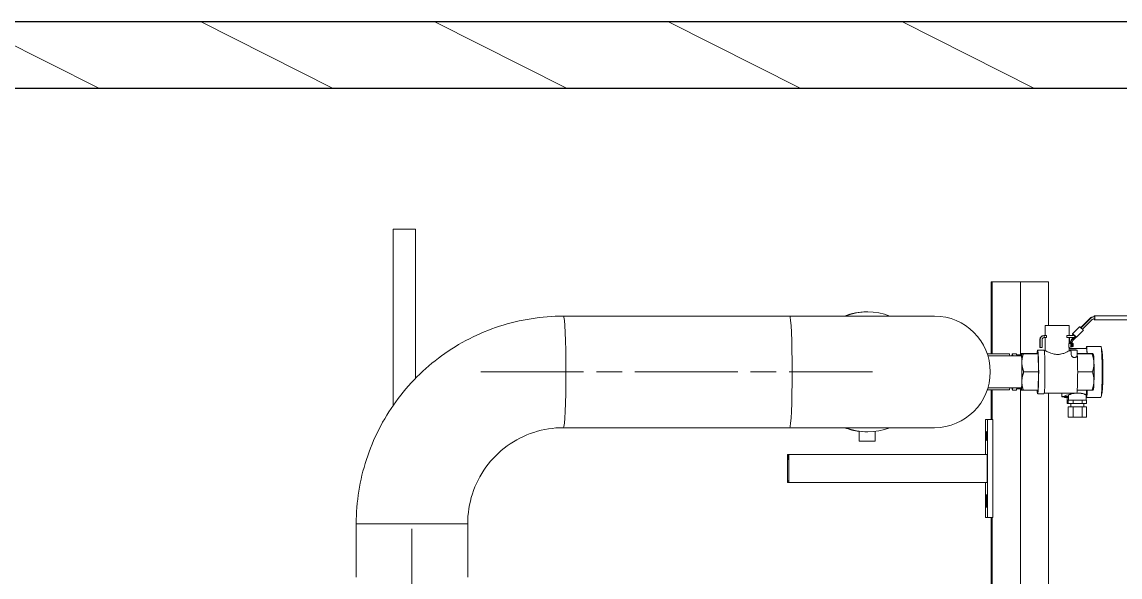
# Model space of a CAD drawing. Header units: millimetres. Extents: x -4172 to 126100, y -2 to 142133.
# Drawn here: x 22667 to 25984, y 16501 to 18176 of the extents above; entities that cross this region are included whole.
import ezdxf

# ---------------------------------------------------------------- set-up
doc = ezdxf.new("R2010")
doc.units = ezdxf.units.MM
doc.header["$LTSCALE"] = 100
doc.linetypes.add('CHAIN', pattern=[0.3543, 0.2362, -0.0295, 0.0591, -0.0295])
doc.layers.add('Hatch', color=7, linetype='Continuous', lineweight=18)
doc.layers.add('Visible', color=7, linetype='Continuous', lineweight=25)
doc.layers.add('P_Biomass (BM)', color=150, linetype='Continuous', lineweight=18, true_color=0x007fff)
doc.layers.add('P_BioMass CenterLine', color=150, linetype='CHAIN', lineweight=18, true_color=0x007fff)

msp = doc.modelspace()

# ---------------------------------------------------------------- hatches: boundary and pattern name
at = {"layer": 'Hatch'}
h = msp.add_hatch(dxfattribs=at)
h.set_pattern_fill('ANSI31', color=256, scale=2540, angle=108.27905, style=0)
h.set_pattern_definition([(153.279, (0, 0), (-142.7625, -283.5932), [])])
h.paths.add_polyline_path([(27855.41, 13375.84), (27855.41, 18175.84), (20189.27, 18175.84), (20158.62, 18175.84), (20119.22, 18175.84), (19852.02, 18175.84), (19588.22, 18175.84), (19588.22, 17975.84), (19852.02, 17975.84), (27655.21, 17975.84), (27655.21, 13375.84)])

# ---------------------------------------------------------------- linework, layer by layer
at = {"layer": 'P_Biomass (BM)'}
for p, q in [((23856.19, 17550.84), (23788.19, 17550.84)), ((23788.19, 17018.22), (23788.19, 17550.84)), ((23856.19, 17100.55), (23856.19, 17550.84)), ((25595.18, 17391.84), (25595.19, 17391.84)), ((25595.18, 17391.84), (25595.18, 17174.34)), ((25595.38, 17391.84), (25595.19, 17391.84)), ((25595.38, 17391.84), (25598.1, 17391.84)), ((25598.1, 17391.84), (25598.1, 17391.84)), ((25598.29, 17391.84), (25598.1, 17391.84)), ((25598.1, 17391.84), (25598.1, 17174.34)), ((25598.29, 17391.84), (25606.65, 17391.84)), ((25675.58, 17391.84), (25606.65, 17391.84)), ((25675.58, 17391.84), (25683.22, 17391.84)), ((25683.22, 17391.84), (25691.56, 17391.84)), ((25683.22, 17391.84), (25683.22, 17171.34)), ((25760.49, 17391.84), (25691.56, 17391.84)), ((25760.49, 17391.84), (25768.13, 17391.84)), ((25768.13, 17259.91), (25768.13, 17391.84)), ((24302.83, 17288.14), (24986.14, 17288.14)), ((25423.51, 17288.14), (24986.14, 17288.14)), ((25423.51, 17288.14), (24986.14, 17288.14)), ((25218.97, 17300.84), (25218.52, 17300.84)), ((25221.72, 17300.84), (25221.27, 17300.84)), ((25865.09, 17253.68), (25893.56, 17282.18)), ((25866.14, 17252.63), (25895.55, 17282.06)), ((25902.04, 17285.7), (25906.04, 17285.7)), ((25904.02, 17285.58), (25908.02, 17285.58)), ((25905.9, 17285.7), (25905.9, 17285.71)), ((25906.04, 17288.7), (25908.02, 17288.58)), ((25906.04, 17288.7), (26168.82, 17288.7)), ((25906.04, 17285.7), (25908.02, 17285.58)), ((25908.02, 17279.58), (25908.02, 17285.58)), ((25908.15, 17279.57), (25908.15, 17285.57)), ((25758.17, 17259.84), (25758.16, 17229.64)), ((25830.17, 17259.83), (25830.16, 17229.63)), ((25861.2, 17255.5), (25840.01, 17234.28)), ((25861.21, 17255.5), (25863.28, 17255.37)), ((25871.18, 17247.59), (25865.53, 17253.24)), ((25870.38, 17248.39), (25899.78, 17277.82)), ((25904.02, 17279.58), (25908.02, 17279.58)), ((25908.02, 17276.58), (25906.04, 17276.7)), ((25908.02, 17276.58), (26170.8, 17276.58)), ((25741.85, 17193.66), (25741.86, 17217.66)), ((25742.57, 17193.62), (25742.58, 17217.62)), ((25748.57, 17217.62), (25748.57, 17193.62)), ((25753.85, 17229.66), (25758.16, 17229.67)), ((25754.56, 17223.62), (25754.57, 17229.62)), ((25761.51, 17223.6), (25754.56, 17223.62)), ((25761.51, 17229.6), (25754.57, 17229.62)), ((25758.16, 17223.61), (25758.16, 17183.84)), ((25761.51, 17229.6), (25761.51, 17223.6)), ((25823.62, 17223.58), (25823.62, 17229.58)), ((25823.62, 17229.58), (25840.62, 17229.58)), ((25823.62, 17223.58), (25840.62, 17223.58)), ((25830.16, 17229.7), (25838.64, 17229.7)), ((25844.24, 17224.14), (25838.32, 17218.21)), ((25847.74, 17225.92), (25839.94, 17218.12)), ((25840.01, 17234.29), (25842.08, 17234.16)), ((25841.99, 17232.17), (25842.8, 17231.37)), ((25851.75, 17224.27), (25842.77, 17215.29)), ((25844.86, 17231.33), (25842.88, 17231.45)), ((25844.34, 17232.03), (25849.99, 17226.37)), ((25849.1, 17227.09), (25844.86, 17231.33)), ((25849.02, 17227.01), (25851.75, 17224.27)), ((25851.75, 17224.27), (25851.97, 17224.26)), ((25873.17, 17245.48), (25851.97, 17224.26)), ((25735.21, 17185.84), (25754.19, 17185.84)), ((25742.57, 17193.62), (25741.85, 17193.66)), ((25748.57, 17193.62), (25742.57, 17193.62)), ((25754.92, 17183.84), (25758.19, 17183.84)), ((25829.59, 17205.62), (25829.58, 17193.39)), ((25829.58, 17193.39), (25842.3, 17196.26)), ((25835.44, 17205.62), (25829.59, 17205.62)), ((25835.44, 17205.66), (25830.16, 17205.66)), ((25830.16, 17193.52), (25830.16, 17183.81)), ((25830.16, 17190.37), (25882.53, 17190.83)), ((25830.16, 17183.84), (25835.11, 17183.84)), ((25833.4, 17183.84), (25833.4, 17185.94)), ((25833.41, 17185.94), (25836.83, 17185.73)), ((25834.22, 17208.31), (25834.22, 17205.66)), ((25834.63, 17208.29), (25834.63, 17205.66)), ((25835.44, 17208.24), (25834.63, 17208.29)), ((25835.44, 17195.75), (25835.44, 17208.24)), ((25835.84, 17195.72), (25835.44, 17195.75)), ((25835.84, 17208.22), (25835.84, 17195.72)), ((25839.84, 17195.72), (25835.84, 17195.72)), ((25839.84, 17208.22), (25839.84, 17195.72)), ((25841.58, 17205.66), (25839.84, 17205.66)), ((25842.3, 17205.62), (25839.84, 17205.62)), ((25842.3, 17205.62), (25841.58, 17205.66)), ((25842.3, 17196.26), (25842.3, 17205.62)), ((25854.81, 17185.73), (25851.39, 17185.94)), ((25854.82, 17170.93), (25854.82, 17185.73)), ((25882.53, 17196.78), (25926.41, 17196.78)), ((25582.74, 17174.34), (25649.78, 17174.34)), ((25584.73, 17168.14), (25685.26, 17168.14)), ((25658.74, 17174.84), (25670.72, 17174.84)), ((25671.59, 17171.34), (25684.39, 17171.34)), ((25671.6, 17171.25), (25684.38, 17171.25)), ((25685.07, 17174.67), (25685.17, 17174.85)), ((25733.79, 17174.92), (25688.75, 17174.92)), ((25736.65, 17174.75), (25691.61, 17174.75)), ((25736.65, 17174.75), (25733.79, 17174.92)), ((25738.07, 17119.66), (25736.65, 17174.75)), ((25854.82, 17174.92), (25896.71, 17174.92)), ((25854.82, 17174.75), (25899.57, 17174.75)), ((25903.23, 17174.67), (25903.14, 17174.83)), ((25738.07, 17119.66), (25693.03, 17119.66)), ((25736.63, 17064.75), (25738.07, 17119.66)), ((25855.97, 17119.66), (25900.99, 17119.66)), ((25582.74, 17065.34), (25649.78, 17065.34)), ((25584.73, 17071.54), (25685.26, 17071.54)), ((25595.18, 17065.34), (25595.18, 16976.34)), ((25598.1, 17065.34), (25598.1, 16976.34)), ((25658.74, 17064.84), (25670.72, 17064.84)), ((25671.59, 17068.34), (25684.39, 17068.34)), ((25684.38, 17068.42), (25671.6, 17068.42)), ((25683.22, 17068.34), (25683.22, 14650.14)), ((25685.07, 17065.01), (25685.16, 17064.85)), ((25736.63, 17064.75), (25691.59, 17064.75)), ((25735.21, 17053.84), (25754.19, 17053.84)), ((25754.92, 17055.84), (25853.09, 17055.84)), ((25768.13, 14650.14), (25768.13, 17055.84)), ((25808.43, 17055.84), (25808.43, 17044.87)), ((25827.87, 17048.25), (25827.87, 17034.84)), ((25838.49, 17055.84), (25838.49, 17054.1)), ((25854.56, 17064.75), (25899.56, 17064.75)), ((25881.87, 17048.72), (25881.87, 17034.84)), ((25882.99, 17064.75), (25882.99, 17048.74)), ((25903.23, 17065.01), (25903.13, 17064.83)), ((25808.51, 17044.84), (25816.42, 17044.84)), ((25815.93, 17044.84), (25815.93, 17042.84)), ((25816.9, 17042.84), (25815.93, 17042.84)), ((25816.9, 17045.13), (25816.9, 17042.84)), ((25816.9, 17045.13), (25827.87, 17045.13)), ((25827.87, 17042.84), (25816.9, 17042.84)), ((25824.56, 17034.84), (25823.76, 17034.84)), ((25823.76, 17034.84), (25823.76, 17024.84)), ((25827.19, 17024.84), (25823.76, 17024.84)), ((25824.45, 17042.84), (25824.45, 17034.84)), ((25824.56, 17034.84), (25827.19, 17034.84)), ((25827.99, 17034.84), (25827.19, 17034.84)), ((25827.19, 17034.84), (25827.19, 17024.84)), ((25842.11, 17024.84), (25827.19, 17024.84)), ((25842.11, 17014.84), (25827.19, 17014.84)), ((25827.19, 17014.84), (25827.19, 16982.84)), ((25827.99, 17034.84), (25841.31, 17034.84)), ((25834.87, 17024.84), (25834.87, 17014.84)), ((25842.11, 17034.84), (25841.31, 17034.84)), ((25843.59, 17034.84), (25842.11, 17034.84)), ((25842.11, 17034.84), (25842.11, 17024.84)), ((25869.79, 17024.84), (25842.11, 17024.84)), ((25869.79, 17014.84), (25842.11, 17014.84)), ((25842.11, 17014.84), (25842.11, 16982.84)), ((25843.59, 17034.84), (25868.31, 17034.84)), ((25869.79, 17034.84), (25868.31, 17034.84)), ((25870.48, 17034.84), (25869.79, 17034.84)), ((25869.79, 17034.84), (25869.79, 17024.84)), ((25882.56, 17024.84), (25869.79, 17024.84)), ((25882.56, 17014.84), (25869.79, 17014.84)), ((25869.79, 17014.84), (25869.79, 16982.84)), ((25870.48, 17034.84), (25881.87, 17034.84)), ((25874.87, 17024.84), (25874.87, 17014.84)), ((25882.56, 17034.84), (25881.87, 17034.84)), ((25882.53, 17042.89), (25926.41, 17042.89)), ((25882.56, 17034.84), (25882.56, 17024.84)), ((25882.56, 17014.84), (25882.56, 16982.84)), ((25842.11, 16982.84), (25827.19, 16982.84)), ((25869.79, 16982.84), (25842.11, 16982.84)), ((25882.56, 16982.84), (25869.79, 16982.84)), ((24302.83, 16951.54), (24986.14, 16951.54)), ((24986.14, 16951.54), (25423.51, 16951.54)), ((24986.14, 16951.54), (25423.51, 16951.54)), ((25578.05, 16976.34), (25578.05, 16870.84)), ((25583.46, 16976.34), (25578.05, 16976.34)), ((25599.44, 16976.34), (25583.46, 16976.34)), ((25583.46, 16680.34), (25583.46, 16976.34)), ((25599.44, 16680.34), (25599.44, 16976.34)), ((25196.12, 16940.6), (25196.12, 16910.84)), ((25221.27, 16938.84), (25221.72, 16938.84)), ((25244.12, 16940.23), (25244.12, 16910.84)), ((25580.49, 16940.34), (25581.03, 16940.34)), ((25244.12, 16910.84), (25196.12, 16910.84)), ((25581.03, 16912.34), (25580.49, 16912.34)), ((24979.45, 16862.84), (24979.45, 16793.84)), ((24979.63, 16793.84), (24979.63, 16862.84)), ((24980, 16870.84), (24979.81, 16870.84)), ((24979.81, 16866.84), (24980, 16866.84)), ((24982.73, 16870.84), (24980, 16870.84)), ((24980.18, 16862.84), (24980.18, 16855.84)), ((24980.18, 16855.84), (24980.36, 16855.84)), ((24980.36, 16855.84), (24980.36, 16862.84)), ((24982.37, 16855.84), (24980.36, 16855.84)), ((24982.37, 16862.84), (24982.37, 16855.84)), ((24982.37, 16855.84), (24982.55, 16855.84)), ((24982.55, 16855.84), (24982.55, 16862.84)), ((24983.1, 16855.84), (24982.55, 16855.84)), ((24982.92, 16870.84), (24982.73, 16870.84)), ((24982.73, 16866.84), (24982.92, 16866.84)), ((25582.31, 16870.84), (24982.92, 16870.84)), ((24983.1, 16862.84), (24983.1, 16793.84)), ((24983.28, 16793.84), (24983.28, 16862.84)), ((25582.67, 16862.84), (25582.67, 16793.84)), ((24982.92, 16789.84), (24979.81, 16789.84)), ((24979.81, 16785.84), (24982.92, 16785.84)), ((25582.31, 16785.84), (24982.92, 16785.84)), ((25578.05, 16785.84), (25578.05, 16680.34)), ((25580.13, 16724.34), (25580.13, 16736.34)), ((25581.39, 16736.34), (25581.39, 16724.34)), ((23676.99, 16500.84), (23676.99, 16661.84)), ((24013.59, 16661.84), (23676.99, 16661.84)), ((24013.59, 16500.84), (24013.59, 16661.84)), ((25578.05, 16680.34), (25583.46, 16680.34)), ((25599.44, 16680.34), (25583.46, 16680.34)), ((25595.18, 16680.34), (25595.18, 14650.14)), ((25598.1, 16680.34), (25598.1, 14650.14))]:
    msp.add_line(p, q, dxfattribs=at)
for centre, radius, start, end in [((25423.51, 17119.84), 168.3, 270, 90), ((25423.51, 17119.84), 168.3, 270, 90), ((25534.28, 17119.84), 400, 8.23014, 10.78964), ((25534.28, 17119.84), 400, 349.21036, 351.76986)]:
    msp.add_arc(centre, radius, start, end, dxfattribs=at)
for centre, major_axis, ratio, start_param, end_param in [((24302.83, 17119.84), (0, 168.3), 0.0450362, 3.1415927, 6.2831853), ((24986.14, 17119.84), (0, 168.3), 0.0450362, 3.1415927, 6.2831853), ((25218.52, 17119.84), (0, 181), 0.9989854, 0, 0.3768342), ((25218.97, 17119.84), (0, 181), 0.9989854, 6.2768339, 6.6600195), ((25221.27, 17119.84), (0, 181), 0.9989854, 0, 0.3768342), ((25221.72, 17119.84), (0, 181), 0.9989854, 5.9063511, 6.6600195), ((25902.04, 17273.7), (0.72, 11.98), 0.9989817, 0.0603133, 0.8457114), ((25904.02, 17273.58), (0.72, 11.98), 0.9989817, 0.0603133, 0.8457114), ((25906.04, 17285.7), (0, 3), 0.0450362, 6.280463, 7.8512593), ((25908.02, 17285.58), (0, 3), 0.0450362, 4.7096666, 6.280463), ((25863.32, 17253.38), (-2.12, 2.12), 0.0299224, 6.2493953, 6.2831853), ((25865.4, 17253.25), (-2.12, 2.12), 0.0299224, 4.678599, 6.2493953), ((25871.05, 17247.6), (2.12, -2.12), 0.0299224, 0, 1.5370063), ((25904.02, 17273.58), (0.36, 5.99), 0.9989817, 0.0603133, 0.8457114), ((25906.04, 17279.7), (0, -3), 0.0450362, 4.7523273, 6.280463), ((25908.02, 17279.58), (0, -3), 0.0450362, 6.280463, 7.8512593), ((25753.84, 17217.66), (0.72, 11.98), 0.9989817, 0.0603133, 1.6311096), ((25754.56, 17217.62), (0.72, 11.98), 0.9989817, 0.0603133, 1.6311096), ((25754.56, 17217.62), (0.36, 5.99), 0.9989817, 0.0603133, 1.6311096), ((25794.16, 17229.64), (-36, 0), 0.0027196, 0.0000001, 0.4347198), ((25794.16, 17229.64), (36, 0), 0.0027196, 5.6707733, 6.2831853), ((25848.21, 17208.31), (-0.84, -13.97), 0.9989817, 3.9873041, 4.7727022), ((25849.83, 17208.22), (-0.84, -13.97), 0.9989817, 3.9873041, 4.7727022), ((25838.64, 17235.7), (-0.36, -5.99), 0.9989817, 0.0603133, 0.8457114), ((25849.83, 17208.22), (-0.6, -9.98), 0.9989817, 3.9873041, 4.7727022), ((25842.13, 17232.16), (-2.12, 2.12), 0.0299224, 6.2493953, 7.8201917), ((25840.62, 17235.58), (-0.36, -5.99), 0.9989817, 0.0603133, 0.8457114), ((25840.62, 17235.58), (-0.72, -11.98), 0.9989817, 0.0603133, 0.8457114), ((25844.2, 17232.04), (-2.12, 2.12), 0.0299224, 4.678599, 6.2493953), ((25849.85, 17226.38), (2.12, -2.12), 0.0299224, 6.2493953, 7.8201917), ((25735.21, 17119.84), (0, 66), 0.0450362, 2.5582752, 6.8665027), ((25754.19, 17119.84), (0, 66), 0.0450362, 3.1415927, 6.2831853), ((25794.16, 17205.64), (36, 0), 0.0027196, 6.1041438, 6.2831853), ((25842.4, 17185.94), (9, 0), 0.0027196, 0.0450516, 3.1866442), ((25835.11, 17119.84), (0, 64), 0.0450362, 5.6447517, 6.2831853), ((25845.82, 17185.73), (-9, 0), 0.0027196, 0.0450516, 3.1866442), ((25882.53, 17119.84), (0, 76.94), 0.0450362, 5.5103389, 6.6796504), ((25882.53, 17119.84), (0, 70.99), 0.0450362, 5.6006904, 6.2835787), ((25926.41, 17119.84), (0, 76.94), 0.0450362, 3.1415927, 6.2831853), ((25649.78, 17119.84), (0, 54.5), 0.0450362, 5.8015499, 6.2831853), ((25658.74, 17119.84), (0, 55), 0.0450362, 5.7844367, 6.7819339), ((25670.72, 17119.84), (0, 55), 0.0450362, 5.7844367, 6.2831853), ((25685.26, 17119.84), (0, 55), 0.0450362, 6.280463, 6.7819339), ((25685.26, 17119.84), (0, 55), 0.0450362, 5.2332654, 6.280463), ((25685.26, 17119.84), (0, -55), 0.0450362, 1.0444752, 2.0916728), ((25853.09, 17119.84), (0, -64), 0.0450362, 0, 2.4992159), ((25903.04, 17119.84), (0, 55), 0.0450362, 5.2332654, 6.2050216), ((25903.04, 17119.84), (0, -55), 0.0450362, 1.0444752, 2.0916728), ((25929.36, 17119.84), (0, 59.97), 0.0450362, 3.4434468, 5.9813311), ((25685.26, 17119.84), (0, -55), 0.0450362, 6.280463, 7.3276605), ((25903.04, 17119.84), (0, -55), 0.0450362, 0.0781638, 1.0444752), ((25649.78, 17119.84), (0, -54.5), 0.0450362, 0, 0.4816354), ((25658.74, 17119.84), (0, -55), 0.0450362, 5.7844367, 6.7819339), ((25670.72, 17119.84), (0, -55), 0.0450362, 0, 0.4987486), ((25685.26, 17119.84), (0, -55), 0.0450362, 5.7844367, 6.280463), ((25882.53, 17119.84), (0, -76.94), 0.0450362, 6.0919073, 7.0560317), ((25882.96, 17244.84), (1.75, 200), 0.0450328, 3.2139999, 3.3331482), ((25816.42, 17244.84), (0, -200), 0.0450362, 0, 0.0539264), ((25218.52, 17119.84), (0, -181), 0.9989854, 5.9063511, 6.1589769), ((25218.97, 17119.84), (0, -181), 0.9989854, 5.9063511, 6.1564664), ((25221.27, 17119.84), (0, -181), 0.9989854, 5.9063511, 6.2831853), ((25221.72, 17119.84), (0, -181), 0.9989854, 5.9063511, 6.6600195), ((25580.49, 16926.34), (0, -14), 0.0450362, 3.1415927, 6.2831853), ((25581.03, 16926.34), (0, 14), 0.0450362, 3.1415927, 6.2831853), ((24979.81, 16862.84), (0, 8), 0.0450362, 0, 1.5707963), ((24979.81, 16862.84), (0, 4), 0.0450362, 0, 1.5707963), ((24980, 16862.84), (0, 8), 0.0450362, 4.712389, 6.2831853), ((24980, 16862.84), (0, 4), 0.0450362, 4.712389, 6.2831853), ((24982.73, 16862.84), (0, 8), 0.0450362, 0, 1.5707963), ((24982.73, 16862.84), (0, 4), 0.0450362, 0, 1.5707963), ((24982.92, 16862.84), (0, 8), 0.0450362, 4.712389, 6.2831853), ((24982.92, 16862.84), (0, 4), 0.0450362, 4.712389, 6.2831853), ((25582.31, 16862.84), (0, 8), 0.0450362, 4.712389, 6.2831853), ((24979.81, 16793.84), (0, -8), 0.0450362, 4.712389, 6.2831853), ((24979.81, 16793.84), (0, -4), 0.0450362, 4.712389, 6.2831853), ((24982.92, 16793.84), (0, -8), 0.0450362, 0, 1.5707963), ((24982.92, 16793.84), (0, -4), 0.0450362, 0, 1.5707963), ((25582.31, 16793.84), (0, -8), 0.0450362, 0, 1.5707963), ((25580.76, 16736.34), (0, 14), 0.0450362, 4.712389, 7.8539816), ((25580.76, 16724.34), (0, -14), 0.0450362, 4.712389, 7.8539816)]:
    msp.add_ellipse(centre, major_axis=major_axis, ratio=ratio, start_param=start_param, end_param=end_param, dxfattribs=at)
msp.add_ellipse((25794.17, 17259.84), major_axis=(-36, 0), ratio=0.0027196, dxfattribs=at)
for points, knots in [([(23676.99, 16661.84), (23676.99, 16727.41), (23687.37, 16792.96), (23727.85, 16917.69), (23757.96, 16976.84), (23834.98, 17082.96), (23881.89, 17129.92), (23987.93, 17207.04), (24047.05, 17237.19), (24171.73, 17277.75), (24237.27, 17288.14), (24302.83, 17288.14)], [4.712389, 4.712389, 4.712389, 4.712389, 5.0265482, 5.0265482, 5.3407075, 5.3407075, 5.6548668, 5.6548668, 5.969026, 5.969026, 6.2831853, 6.2831853, 6.2831853, 6.2831853]), ([(23676.99, 16661.84), (23676.99, 16727.41), (23687.37, 16792.96), (23727.85, 16917.69), (23757.96, 16976.84), (23834.98, 17082.96), (23881.89, 17129.92), (23987.93, 17207.04), (24047.05, 17237.19), (24171.73, 17277.75), (24237.27, 17288.14), (24302.83, 17288.14)], [3.1415927, 3.1415927, 3.1415927, 3.1415927, 3.4557519, 3.4557519, 3.7699112, 3.7699112, 4.0840704, 4.0840704, 4.3982297, 4.3982297, 4.712389, 4.712389, 4.712389, 4.712389]), ([(25830.16, 17183.81), (25830.16, 17183.81), (25830.16, 17183.8), (25830.15, 17183.77), (25830.1, 17183.72), (25829.72, 17183.38), (25828.86, 17182.8), (25825.83, 17181.01), (25823.45, 17179.72), (25817.82, 17177.16), (25814.65, 17175.91), (25808.77, 17174.21), (25806.27, 17173.64), (25802.57, 17173.08), (25801.47, 17172.95), (25799.73, 17172.8), (25799.11, 17172.76), (25797.95, 17172.7), (25797.42, 17172.68), (25796.52, 17172.66), (25796.15, 17172.65), (25795.78, 17172.65), (25793.45, 17172.65), (25791.07, 17172.81), (25786.33, 17173.44), (25783.99, 17173.9), (25779.5, 17175.03), (25777.35, 17175.69), (25773.36, 17177.08), (25771.52, 17177.8), (25768.24, 17179.17), (25766.68, 17179.87), (25763.89, 17181.17), (25762.65, 17181.77), (25760.6, 17182.77), (25759.78, 17183.16), (25758.63, 17183.7), (25758.3, 17183.83), (25758.19, 17183.84), (25758.19, 17183.84), (25758.19, 17183.84)], [-19.5274495, -19.5274495, -19.5274495, -19.5274495, -19.5057019, -19.5057019, -19.3761235, -19.3761235, -18.8218938, -18.8218938, -18.1440759, -18.1440759, -17.5248435, -17.5248435, -17.1128589, -17.1128589, -16.9430395, -16.9430395, -16.8479196, -16.8479196, -16.7677188, -16.7677188, -16.7122811, -16.7122811, -16.7122811, -16.3632847, -16.3632847, -16.0142883, -16.0142883, -15.6652918, -15.6652918, -15.3162954, -15.3162954, -14.9689468, -14.9689468, -14.6215982, -14.6215982, -14.2742495, -14.2742495, -13.9269009, -13.9269009, -13.9181953, -13.9181953, -13.9181953, -13.9181953]), ([(25854.82, 17170.93), (25854.82, 17170.11), (25854.61, 17169.21), (25853.74, 17167.32), (25853.01, 17166.33), (25851.43, 17164.88), (25850.54, 17164.27), (25849.02, 17163.62), (25848.48, 17163.44), (25847.37, 17163.21), (25846.79, 17163.15), (25846.22, 17163.15), (25845.65, 17163.15), (25845.07, 17163.21), (25843.94, 17163.44), (25843.38, 17163.62), (25841.81, 17164.27), (25840.87, 17164.88), (25839.15, 17166.33), (25838.33, 17167.32), (25837.2, 17169.32), (25836.88, 17170.33), (25836.83, 17171.23)], [-0.7700089, -0.7700089, -0.7700089, -0.7700089, -0.5686098, -0.5686098, -0.3421438, -0.3421438, -0.1710719, -0.1710719, -0.085536, -0.085536, 0, 0, 0, 0.085536, 0.085536, 0.1710719, 0.1710719, 0.3421438, 0.3421438, 0.5686098, 0.5686098, 0.7950758, 0.7950758, 0.7950758, 0.7950758]), ([(25808.43, 17044.87), (25808.43, 17044.81), (25808.64, 17044.83), (25810.34, 17045.27), (25813.43, 17046.35), (25823.25, 17049.63), (25830.19, 17051.89), (25838.49, 17054.1)], [-3.6308769, -3.6308769, -3.6308769, -3.6308769, -3.1227585, -3.1227585, -1.6264559, -1.6264559, 0, 0, 0, 0]), ([(25827.87, 17048.25), (25827.87, 17048.33), (25827.88, 17048.4), (25828.05, 17049.15), (25828.91, 17049.95), (25832, 17051.62), (25834.24, 17052.48), (25839.25, 17053.89), (25842.34, 17054.55), (25849.06, 17055.46), (25852.69, 17055.69), (25859.48, 17055.69), (25863.05, 17055.46), (25869.53, 17054.55), (25872.43, 17053.89), (25877.01, 17052.48), (25878.98, 17051.62), (25881.32, 17050.05), (25881.86, 17049.34), (25881.87, 17048.72)], [10.2076252, 10.2076252, 10.2076252, 10.2076252, 10.2690593, 10.2690593, 10.7937745, 10.7937745, 11.3184897, 11.3184897, 11.8279095, 11.8279095, 12.3373292, 12.3373292, 12.8467489, 12.8467489, 13.3561686, 13.3561686, 13.8808839, 13.8808839, 14.3440744, 14.3440744, 14.3440744, 14.3440744]), ([(25838.49, 17054.1), (25841.04, 17054.71), (25843.9, 17055.23), (25847.82, 17055.68), (25848.69, 17055.77), (25849.57, 17055.84)], [-3.20586117, -3.20586117, -3.20586117, -3.20586117, -2.72497187, -2.72497187, -2.58926163, -2.58926163, -2.58926163, -2.58926163]), ([(25853.33, 17056.06), (25854.39, 17056.09), (25855.46, 17056.11), (25860.09, 17056.09), (25863.55, 17055.83), (25870.12, 17054.9), (25873.12, 17054.21), (25878.15, 17052.62), (25880.11, 17051.72), (25882.59, 17050), (25883.13, 17049.19), (25882.96, 17048.48)], [-2.3982568, -2.3982568, -2.3982568, -2.3982568, -2.2374266, -2.2374266, -1.7027674, -1.7027674, -1.1397398, -1.1397398, -0.5606326, -0.5606326, 0, 0, 0, 0]), ([(24013.59, 16661.84), (24013.59, 16692.19), (24018.4, 16722.54), (24037.14, 16780.27), (24051.07, 16807.64), (24086.69, 16856.73), (24108.38, 16878.44), (24157.39, 16914.08), (24184.7, 16928.01), (24242.29, 16946.74), (24272.56, 16951.54), (24302.83, 16951.54)], [4.712389, 4.712389, 4.712389, 4.712389, 5.0265482, 5.0265482, 5.3407075, 5.3407075, 5.6548668, 5.6548668, 5.969026, 5.969026, 6.2831853, 6.2831853, 6.2831853, 6.2831853]), ([(24013.59, 16661.84), (24013.59, 16692.19), (24018.4, 16722.54), (24037.14, 16780.27), (24051.07, 16807.64), (24086.69, 16856.73), (24108.38, 16878.44), (24157.39, 16914.08), (24184.7, 16928.01), (24242.29, 16946.74), (24272.56, 16951.54), (24302.83, 16951.54)], [3.1415927, 3.1415927, 3.1415927, 3.1415927, 3.4557519, 3.4557519, 3.7699112, 3.7699112, 4.0840704, 4.0840704, 4.3982297, 4.3982297, 4.712389, 4.712389, 4.712389, 4.712389])]:
    msp.add_open_spline(points, degree=3, knots=knots, dxfattribs=at)
for points, weights in [([(25685.27, 17174.84), (25684.6, 17174.88), (25688.75, 17174.92)], [1.81878765449, 1.81878765449, 1.68820457608]), ([(25691.61, 17174.75), (25685.93, 17174.8), (25685.27, 17174.84)], [1.68820457608, 1.81878765449, 1.81878765449]), ([(25687.41, 17147.21), (25687.08, 17159.99), (25691.61, 17174.75)], [1.81878765449, 1.81878765449, 1.68820457608]), ([(25693.03, 17119.66), (25687.74, 17134.43), (25687.41, 17147.21)], [1.68820457608, 1.81878765449, 1.81878765449]), ([(25896.71, 17174.92), (25902.38, 17174.88), (25903.05, 17174.84)], [1.68820457608, 1.81878765449, 1.81878765449]), ([(25903.05, 17174.84), (25903.71, 17174.8), (25899.57, 17174.75)], [1.81878765449, 1.81878765449, 1.68820457608]), ([(25899.57, 17174.75), (25904.86, 17159.99), (25905.19, 17147.21)], [1.68820457608, 1.81878765449, 1.81878765449]), ([(25905.19, 17147.21), (25905.52, 17134.43), (25900.99, 17119.66)], [1.81878765449, 1.81878765449, 1.68820457608]), ([(25687.4, 17092.21), (25687.74, 17104.95), (25693.03, 17119.66)], [1.81878765449, 1.81878765449, 1.68820457608]), ([(25900.99, 17119.66), (25905.52, 17104.95), (25905.18, 17092.21)], [1.68820457608, 1.81878765449, 1.81878765449]), ([(25691.59, 17064.75), (25687.07, 17079.47), (25687.4, 17092.21)], [1.68820457608, 1.81878765449, 1.81878765449]), ([(25905.18, 17092.21), (25904.85, 17079.47), (25899.56, 17064.75)], [1.81878765449, 1.81878765449, 1.68820457608]), ([(25685.16, 17064.85), (25685.16, 17064.84), (25685.26, 17064.84)], [1.81619733286, 1.81878765449, 1.81878765449]), ([(25685.26, 17064.84), (25685.92, 17064.8), (25691.59, 17064.75)], [1.81878765449, 1.81878765449, 1.68820457608]), ([(25899.56, 17064.75), (25903.11, 17064.79), (25903.13, 17064.83)], [1.68820457608, 1.79906727785, 1.81580952547])]:
    msp.add_rational_spline(points, weights, degree=2, dxfattribs=at)
at = {"layer": 'P_BioMass CenterLine', "ltscale": 13.148884}
msp.add_line((24052.83, 17119.84), (25236.14, 17119.84), dxfattribs=at)
at = {"layer": 'P_BioMass CenterLine', "ltscale": 23.990969}
msp.add_line((23845.29, 15229.84), (23845.29, 16680.75), dxfattribs=at)
at = {"layer": 'Visible'}
for p, q in [((27855.41, 18175.84), (19588.22, 18175.84)), ((19588.22, 17975.84), (27655.21, 17975.84)), ((25830.16, 17223.58), (25830.16, 17205.63))]:
    msp.add_line(p, q, dxfattribs=at)

doc.saveas('drawing.dxf')
